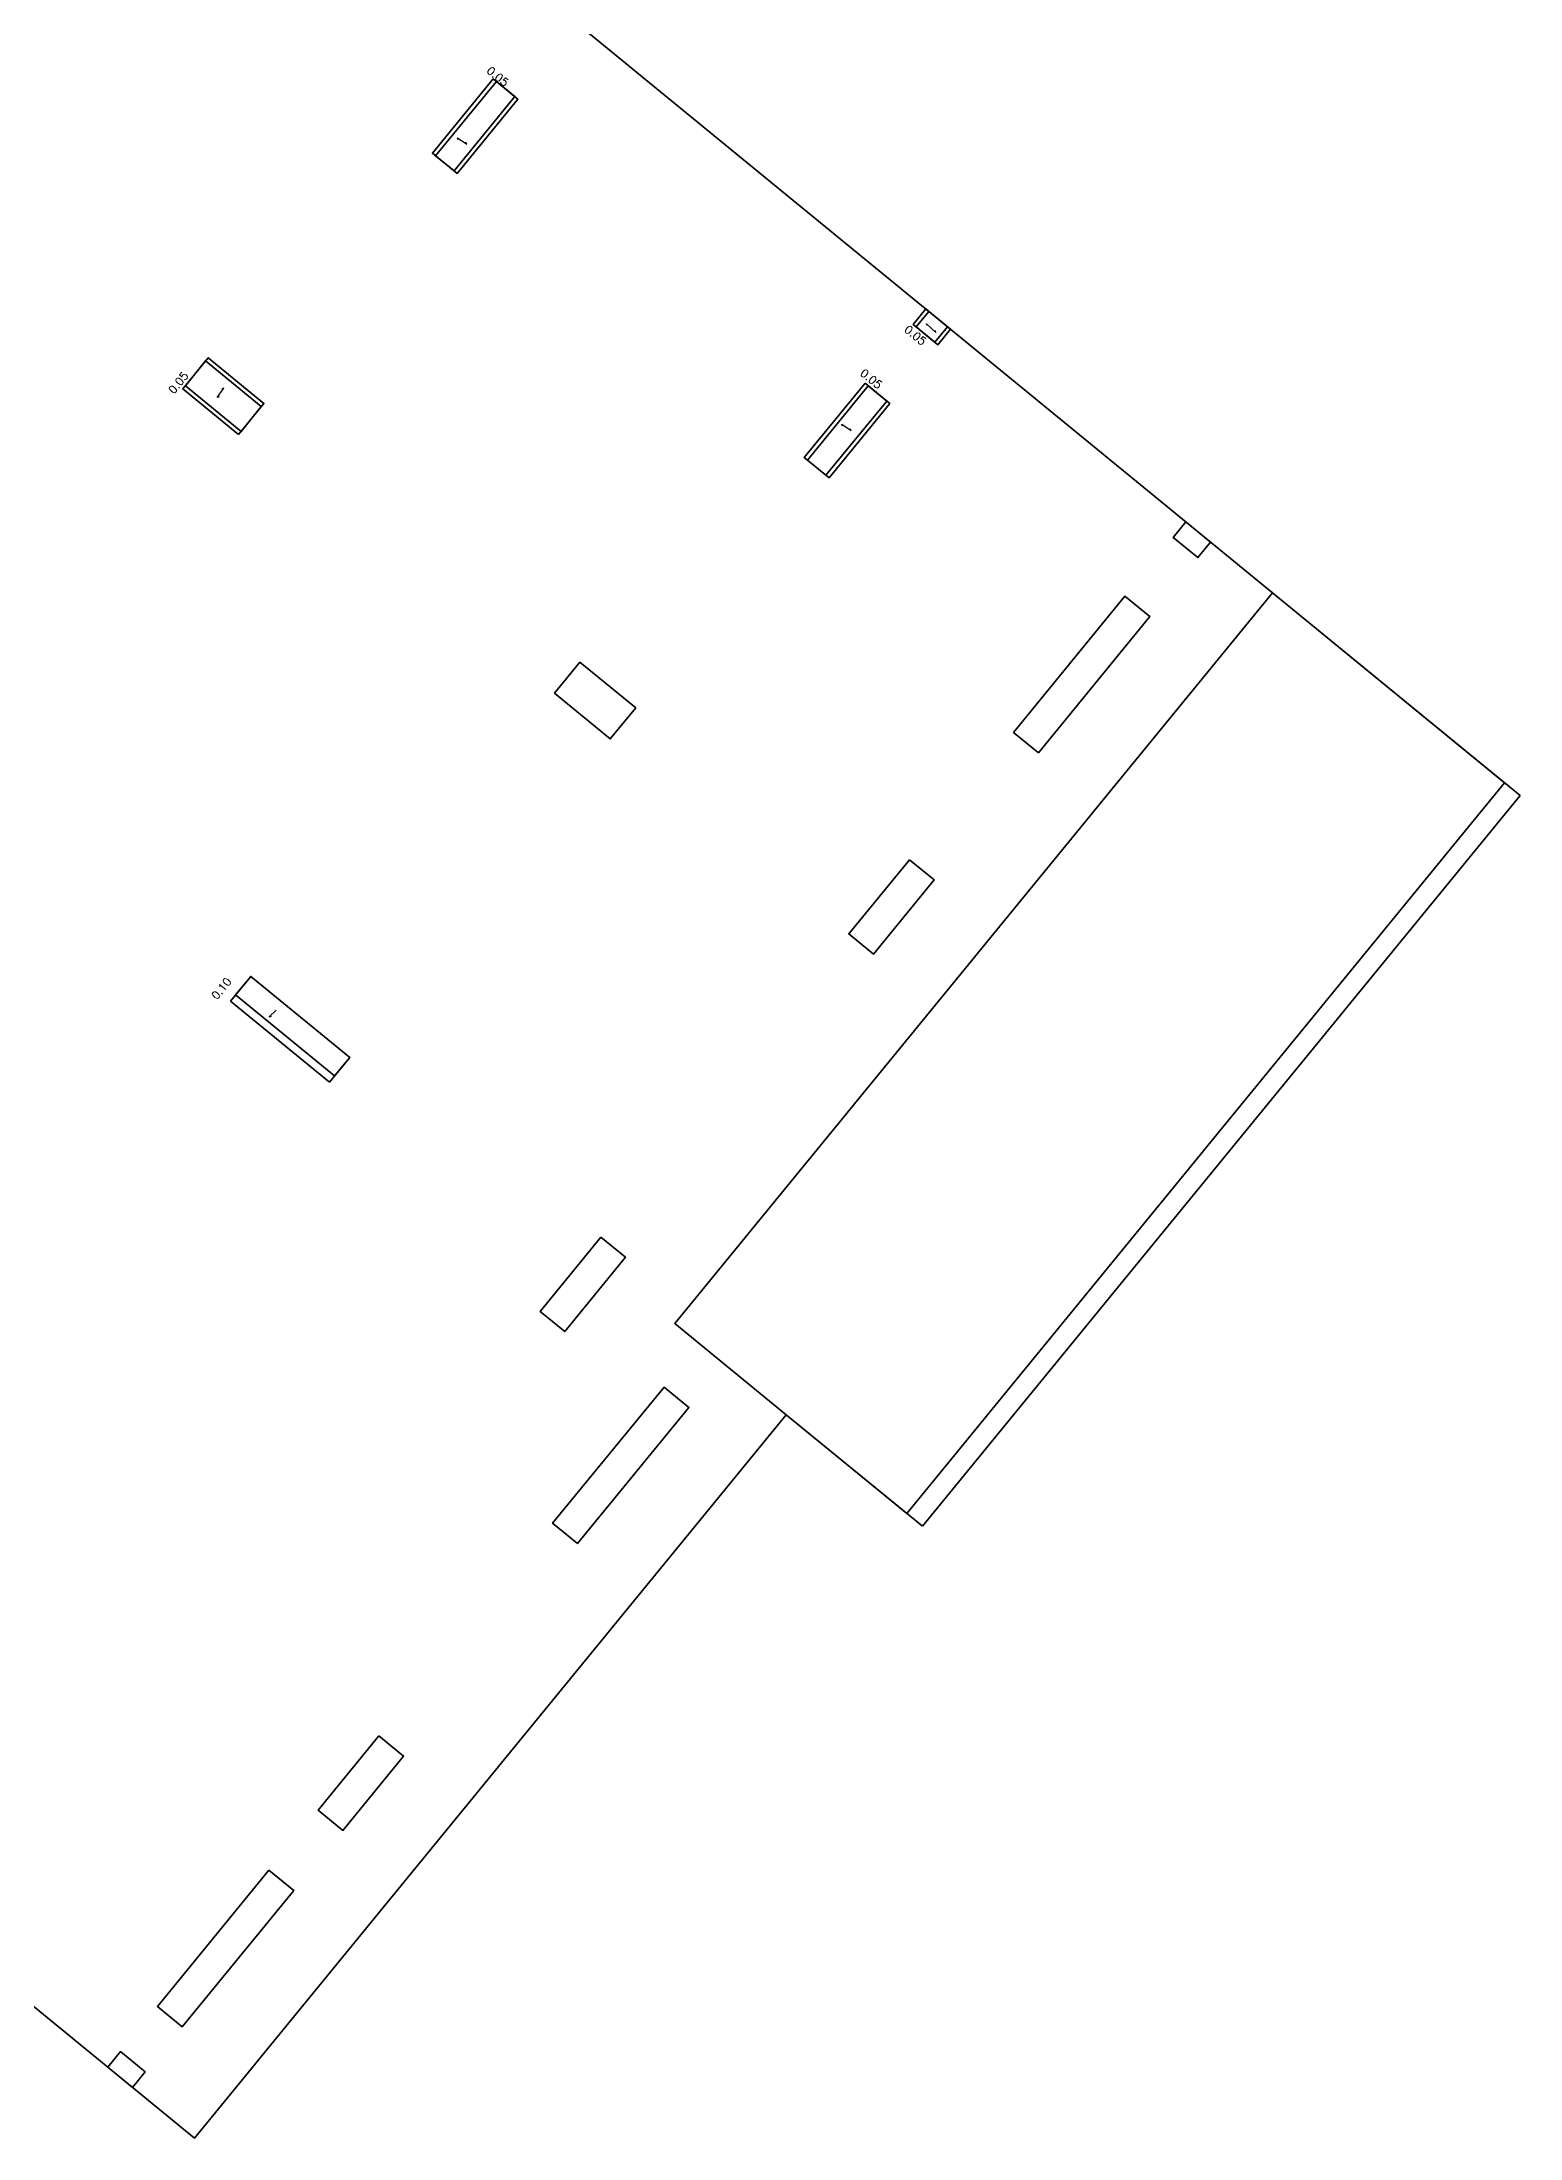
# Model space of a CAD drawing. Header units: metres. Extents: x 7512579.7 to 7512619.5, y 4691706.3 to 4691746.3.
# Drawn here: x 7512600.97 to 7512619.45, y 4691706.29 to 4691732.49 of the extents above; entities that cross this region are included whole.
import ezdxf

# ---------------------------------------------------------------- set-up
doc = ezdxf.new("R2010")
doc.units = ezdxf.units.M
doc.linetypes.add('Small Dashed', pattern=[282.222222, 141.111111, -141.111111])
doc.layers.add('2D Drafting - General_Pen_No__8', color=7, linetype='Continuous', lineweight=35, true_color=0xa80f02)
doc.layers.add('A - Shtyllat polyline_Pen_No__8', color=7, linetype='Continuous', lineweight=35, true_color=0xa80f02)
doc.layers.add('A - Pllaka themelit polyline_Pen_No__38', color=30, linetype='Continuous', lineweight=35)
doc.styles.get("Standard").update_dxf_attribs({"font": 'simplex.shx'})
doc.dimstyles.get("Standard").update_dxf_attribs({"dimtxt": 1, "dimasz": 0.18, "dimexe": 0.18, "dimexo": 0.0625, "dimgap": 0.09, "dimtad": 0, "dimzin": 0, "dimdsep": 46, "dimtxsty": 'Standard', "dimcen": 0.09, "dimse1": 1, "dimse2": 1, "dimsd1": 1, "dimsd2": 1, "dimadec": 0, "dimazin": 0, "dimtfac": 1, "dimtofl": 0, "dimtmove": 0, "dimatfit": 3, "dimfxl": 1, "dimtolj": 1, "dimtzin": 0, "dimarcsym": 0})

# ---------------------------------------------------------------- blocks, each defined once
blk = doc.blocks.new('betimi')
at = {"layer": 'A - Shtyllat polyline_Pen_No__8', "color": 14, "linetype": 'Continuous', "lineweight": 35, "true_color": 0xa80f02}
for points in [[(7512606.614, 4691732.026), (7512606.923, 4691731.772), (7512606.163, 4691730.844), (7512605.854, 4691731.097)], [(7512612.022, 4691729.151), (7512612.331, 4691728.897), (7512612.173, 4691728.704), (7512611.864, 4691728.957)], [(7512603.43, 4691727.582), (7512602.734, 4691728.152), (7512603.052, 4691728.541), (7512603.748, 4691727.971)], [(7512611.262, 4691728.222), (7512611.571, 4691727.969), (7512610.812, 4691727.04), (7512610.502, 4691727.293)], [(7512615.272, 4691726.491), (7512615.582, 4691726.238), (7512615.424, 4691726.044), (7512615.114, 4691726.297)], [(7512613.429, 4691723.606), (7512613.119, 4691723.86), (7512614.512, 4691725.562), (7512614.822, 4691725.309)], [(7512608.078, 4691723.779), (7512607.382, 4691724.349), (7512607.698, 4691724.736), (7512608.395, 4691724.166)], [(7512611.818, 4691722.269), (7512612.127, 4691722.016), (7512611.367, 4691721.087), (7512611.058, 4691721.341)], [(7512603.329, 4691720.502), (7512604.567, 4691719.489), (7512604.821, 4691719.798), (7512603.582, 4691720.811)], [(7512607.959, 4691717.553), (7512608.268, 4691717.3), (7512607.508, 4691716.371), (7512607.199, 4691716.625)], [(7512608.75, 4691715.678), (7512609.06, 4691715.425), (7512607.666, 4691713.722), (7512607.357, 4691713.976)], [(7512605.184, 4691711.321), (7512605.494, 4691711.068), (7512604.734, 4691710.139), (7512604.424, 4691710.392)], [(7512603.81, 4691709.642), (7512604.12, 4691709.388), (7512602.726, 4691707.686), (7512602.417, 4691707.939)], [(7512602.264, 4691707.121), (7512601.954, 4691707.374), (7512601.796, 4691707.181), (7512602.106, 4691706.927)]]:
    blk.add_lwpolyline(points, close=True, dxfattribs=at)
blk = doc.blocks.new('*D85')
at = {"layer": 'Defpoints', "color": 0, "transparency": 16777216}
for p in [(7512603.185, 4691720.62), (7512603.329, 4691720.502), (7512603.393, 4691720.579)]:
    blk.add_point(p, dxfattribs=at)
at = {"color": 0, "transparency": 16777216, "insert": (7512603.216, 4691720.659), "char_height": 0.1, "attachment_point": 5, "rotation": 50.7059}
blk.add_mtext('\\A1;0.10', dxfattribs=at)
blk = doc.blocks.new('*D86')
at = {"layer": 'Defpoints', "color": 0, "transparency": 16777216}
for p in [(7512611.32, 4691728.293), (7512611.262, 4691728.222), (7512611.301, 4691728.19)]:
    blk.add_point(p, dxfattribs=at)
at = {"color": 0, "transparency": 16777216, "insert": (7512611.34, 4691728.277), "char_height": 0.1, "attachment_point": 5, "rotation": 320.711}
blk.add_mtext('\\A1;0.05', dxfattribs=at)
blk = doc.blocks.new('*D88')
at = {"layer": 'Defpoints', "color": 0, "transparency": 16777216}
for p in [(7512612.118, 4691728.637), (7512612.134, 4691728.736), (7512612.173, 4691728.704)]:
    blk.add_point(p, dxfattribs=at)
at = {"color": 0, "transparency": 16777216, "insert": (7512611.892, 4691728.822), "char_height": 0.1, "attachment_point": 5, "rotation": 320.7008}
blk.add_mtext('\\A1;0.05', dxfattribs=at)
blk = doc.blocks.new('*D104')
at = {"layer": 'Defpoints', "color": 0, "transparency": 16777216}
for p in [(7512606.614, 4691732.025), (7512606.653, 4691731.994), (7512606.691, 4691732.04)]:
    blk.add_point(p, dxfattribs=at)
at = {"color": 0, "transparency": 16777216, "insert": (7512606.671, 4691732.056), "char_height": 0.1, "attachment_point": 5, "rotation": 320.7059}
blk.add_mtext('\\A1;0.05', dxfattribs=at)
blk = doc.blocks.new('*D109')
at = {"layer": 'Defpoints', "color": 0, "transparency": 16777216}
for p in [(7512602.694, 4691728.248), (7512602.734, 4691728.152), (7512602.765, 4691728.191)]:
    blk.add_point(p, dxfattribs=at)
at = {"color": 0, "transparency": 16777216, "insert": (7512602.678, 4691728.229), "char_height": 0.1, "attachment_point": 5, "rotation": 51.1436}
blk.add_mtext('\\A1;0.05', dxfattribs=at)

msp = doc.modelspace()

# ---------------------------------------------------------------- linework, layer by layer
at = {"flags": 128}
for points in [[(7512606.176, 4691731.265), (7512606.166, 4691731.29), (7512606.285, 4691731.211), (7512606.273, 4691731.234)], [(7512612.04, 4691728.943), (7512612.029, 4691728.964), (7512612.149, 4691728.858), (7512612.143, 4691728.883)], [(7512603.19, 4691728.054), (7512603.165, 4691728.044), (7512603.245, 4691728.162), (7512603.222, 4691728.151)], [(7512610.981, 4691727.686), (7512610.971, 4691727.71), (7512611.09, 4691727.631), (7512611.078, 4691727.654)], [(7512603.901, 4691720.39), (7512603.811, 4691720.304), (7512603.841, 4691720.314)]]:
    msp.add_lwpolyline(points, dxfattribs=at)
at = {"layer": '2D Drafting - General_Pen_No__8', "color": 3, "linetype": 'Continuous', "lineweight": 35, "flags": 128}
for points in [[(7512606.653, 4691731.994), (7512606.885, 4691731.804), (7512606.125, 4691730.875), (7512605.893, 4691731.065)], [(7512612.134, 4691728.736), (7512611.902, 4691728.926), (7512612.061, 4691729.119), (7512612.293, 4691728.929)], [(7512603.019, 4691728.501), (7512603.715, 4691727.931), (7512603.462, 4691727.621), (7512602.765, 4691728.191)], [(7512611.301, 4691728.19), (7512611.533, 4691728), (7512610.773, 4691727.072), (7512610.541, 4691727.262)], [(7512615.114, 4691726.297), (7512615.424, 4691726.044), (7512615.582, 4691726.238), (7512615.272, 4691726.491)], [(7512614.512, 4691725.562), (7512614.822, 4691725.309), (7512613.429, 4691723.606), (7512613.119, 4691723.86)], [(7512607.698, 4691724.736), (7512608.395, 4691724.166), (7512608.078, 4691723.779), (7512607.382, 4691724.349)], [(7512611.818, 4691722.269), (7512612.127, 4691722.016), (7512611.367, 4691721.087), (7512611.058, 4691721.341)], [(7512603.582, 4691720.811), (7512604.821, 4691719.798), (7512604.631, 4691719.566), (7512603.392, 4691720.579)], [(7512607.959, 4691717.553), (7512608.268, 4691717.3), (7512607.508, 4691716.371), (7512607.199, 4691716.625)], [(7512608.75, 4691715.678), (7512609.06, 4691715.425), (7512607.666, 4691713.722), (7512607.357, 4691713.976)], [(7512605.184, 4691711.321), (7512605.494, 4691711.068), (7512604.734, 4691710.139), (7512604.424, 4691710.392)], [(7512603.81, 4691709.642), (7512604.12, 4691709.388), (7512602.726, 4691707.686), (7512602.417, 4691707.939)], [(7512601.796, 4691707.181), (7512602.106, 4691706.927), (7512602.264, 4691707.121), (7512601.954, 4691707.374)]]:
    msp.add_lwpolyline(points, close=True, dxfattribs=at)
at = {"layer": 'A - Pllaka themelit polyline_Pen_No__38', "color": 30, "linetype": 'Continuous', "lineweight": 35}
msp.add_lwpolyline([(7512579.663, 4691732.243), (7512590.576, 4691723.313), (7512587.169, 4691719.15), (7512602.88, 4691706.294), (7512610.277, 4691715.333), (7512608.884, 4691716.473), (7512616.356, 4691725.604), (7512591.126, 4691746.25)], close=True, dxfattribs=at)
msp.add_lwpolyline([(7512579.663, 4691732.243), (7512590.576, 4691723.313), (7512587.169, 4691719.15), (7512602.88, 4691706.294), (7512610.277, 4691715.333), (7512608.884, 4691716.473), (7512616.356, 4691725.604), (7512591.126, 4691746.25)], close=True, dxfattribs=at)
at = {"layer": 'A - Pllaka themelit polyline_Pen_No__38', "color": 30, "linetype": 'Small Dashed', "lineweight": 35}
for points in [[(7512610.277, 4691715.333), (7512611.979, 4691713.94), (7512619.451, 4691723.071), (7512616.356, 4691725.604)], [(7512610.277, 4691715.333), (7512611.786, 4691714.098), (7512619.258, 4691723.229), (7512616.356, 4691725.604)]]:
    msp.add_lwpolyline(points, dxfattribs=at)

# ---------------------------------------------------------------- block references
at = {"color": 3}
msp.add_blockref('betimi', (0, 0), dxfattribs=at)

# ---------------------------------------------------------------- dimensions: what is measured, and where the dimension line sits
for base, p1, p2, angle, picture, middle in [((7512606.691, 4691732.04), (7512606.614, 4691732.025), (7512606.653, 4691731.994), 320.7059, '*D104', (7512606.671, 4691732.056)), ((7512612.118, 4691728.637), (7512612.134, 4691728.736), (7512612.173, 4691728.704), 320.7008, '*D88', (7512611.892, 4691728.822)), ((7512602.694, 4691728.248), (7512602.734, 4691728.152), (7512602.765, 4691728.191), 51.1436, '*D109', (7512602.678, 4691728.229)), ((7512611.32, 4691728.293), (7512611.301, 4691728.19), (7512611.262, 4691728.222), 140.711, '*D86', (7512611.34, 4691728.277)), ((7512603.185, 4691720.62), (7512603.393, 4691720.579), (7512603.329, 4691720.502), 230.7059, '*D85', (7512603.216, 4691720.659))]:
    dim = msp.add_linear_dim(base=base, p1=p1, p2=p2, angle=angle, dimstyle='Standard', override={"dimscale": 0.2, "dimtxt": 0.5})
    dim.commit()
    dim.dimension.update_dxf_attribs({"geometry": picture, "text_midpoint": middle, "dimtype": 161})

doc.saveas('drawing.dxf')
